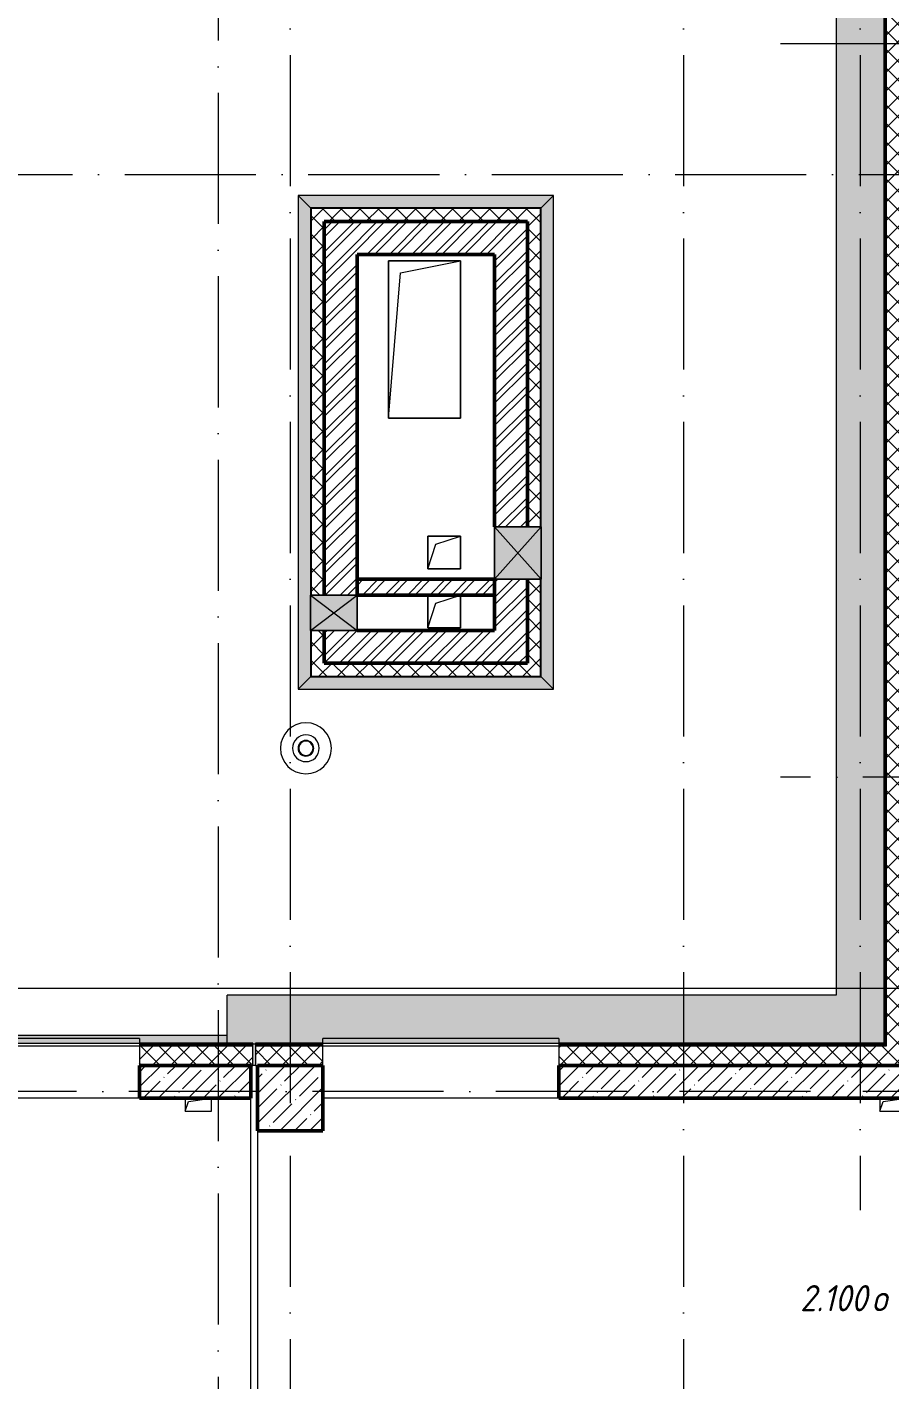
# Model space of a CAD drawing. Header units: millimetres. Extents: x -537608 to 253996, y -217170 to 186033.
# Drawn here: x -141155 to -134571, y 20003 to 30330 of the extents above; entities that cross this region are included whole.
import ezdxf

# ---------------------------------------------------------------- set-up
doc = ezdxf.new("R2010")
doc.units = ezdxf.units.MM
doc.linetypes.add('50_200_ШТРИХ_1Т_ш5_п1_п1_', pattern=[1400, 1000, -200, 0, -200])
for name, color, linetype, lineweight in [('A-DETL-GENF-OTLN', 7, 'Continuous', 9), ('A-FLOR-____-OTLN', 7, 'Continuous', 9), ('A-GENM-____-OTLN', 7, 'Continuous', 9), ('A-GLAZ-____-IDEN', 7, 'Continuous', 9), ('A-GLAZ-____-OTLN', 7, 'Continuous', 9), ('A-WALL-____-MCUT-1', 7, 'Continuous', 9), ('A-WALL-____-MCUT-2', 7, 'Continuous', 50), ('A-WALL-____-OTLN', 7, 'Continuous', 9), ('A-WALL-____-PATT-1', 7, 'Continuous', 9), ('A-WALL-FNSH-MCUT-1', 7, 'Continuous', 9), ('S-COLS-____-MCUT', 7, 'Continuous', 50), ('S-COLS-____-OTLN', 7, 'Continuous', 9), ('S-GRID-____-OTLN-1', 7, '50_200_ШТРИХ_1Т_ш5_п1_п1_', 9)]:
    doc.layers.add(name, color=color, linetype=linetype, lineweight=lineweight)
doc.layers.add('A-GLAZ-____-OTLN-1', color=7, linetype='Continuous', lineweight=9, true_color=0xc0c0c0)
doc.layers.add('G-____-____-SYMB-1', color=9, linetype='Continuous', lineweight=9, true_color=0x808080)
doc.styles.add('ISOCPEUR_I_11', font='isocpeui.ttf', dxfattribs={"width": 0.9, "height": 200})
pattern_1 = [(45, (-184647.67, -45376.49), (-70.71068, 70.71068), []), (135, (-184647.67, -45376.49), (-70.71068, -70.71068), [])]
pattern_2 = [(45, (-184647.67, -45376.5), (-114.04925, 114.04925), []), (45, (-184533.62, -45376.5), (-114.04925, 114.04925), [201.612, -40.322, 3.353, -36.97])]
pattern_3 = [(45, (-184647.67, -45376.49), (-85.53659, 85.53659), []), (45, (-184590.65, -45376.49), (-85.53659, 85.53659), [])]

# ---------------------------------------------------------------- blocks, each defined once
blk = doc.blocks.new('BSC_Колонна _Прямоугольная - 500х500-V149-АР1_План отверстий 2 этажа в осях 1-64_Ю-ЯЯ')
at = {"layer": 'S-COLS-____-OTLN'}
h = blk.add_hatch(dxfattribs=at)
h.set_pattern_fill('FP_163', color=256, style=0, pattern_type=2)
h.set_pattern_definition([(45, (-45500, -67531.04), (-114.04925, 114.04925), []), (45, (-45385.95, -67531.04), (-114.04925, 114.04925), [201.613, -40.323, 3.353, -36.97])])
h.paths.add_polyline_path([(-250, -250), (250, -250), (250, 250), (-250, 250), (-250, 187)], flags=0)
at = {"layer": 'S-COLS-____-MCUT'}
for p, q in [((250, 250), (-250, 250)), ((-250, 250), (-250, -250)), ((250, -250), (250, 250)), ((-250, -250), (250, -250))]:
    blk.add_line(p, q, dxfattribs=at)
blk = doc.blocks.new('Отлив_СКБ - Отлив витража_СФТК-31884011-АР1_План отверстий 2 этажа в осях 1-64_Ю-ЯЯ')
at = {"layer": 'A-GLAZ-____-OTLN-1'}
for points in [[(1800, 2), (1800, 37), (0, 37), (0, 2), (1715, 2)], [(1715, 0), (1800, 0), (1800, 2), (0, 2), (0, 0)]]:
    blk.add_hatch(color=256, dxfattribs=at).paths.add_polyline_path(points, flags=0)
at = {"layer": 'A-GLAZ-____-OTLN'}
for p, q in [((0, 3), (0, 37)), ((1800, 37), (0, 37)), ((0, 2), (1800, 2)), ((1800, 37), (1800, 3)), ((1800, 0), (0, 0))]:
    blk.add_line(p, q, dxfattribs=at)
blk = doc.blocks.new('Кровельный аэратор - 143_Кровельный аэратор-15605992-АР1_План отверстий 2 этажа в осях 1-64_Ю-ЯЯ')
at = {"layer": 'A-GENM-____-OTLN'}
for radius, start, end in [(195, 360, 180), (195, 180, 360), (102, 360, 180), (102, 180, 360), (60, 360, 180), (60, 180, 360), (55, 360, 180), (55, 180, 360)]:
    blk.add_arc((0, 0), radius, start, end, dxfattribs=at)
blk = doc.blocks.new('Отлив_СКБ1 - Отлив_ТШ 50-30087073-АР1_План отверстий 2 этажа в осях 1-64_Ю-ЯЯ')
at = {"layer": 'A-GLAZ-____-OTLN-1'}
for points in [[(4965, 0), (4965, -2), (4985, -2), (4985, 0)], [(4965, -2), (4965, -165), (4985, -165), (4985, -2)], [(4965, -165), (4965, -170), (4450, -170), (4450, -204), (2650, -204), (2650, -170), (170, -170), (535, -535), (5180, -535), (5180, -170), (4985, -170), (4985, -165)]]:
    blk.add_hatch(color=256, dxfattribs=at).paths.add_polyline_path(points, flags=0)
at = {"layer": 'A-GLAZ-____-OTLN'}
for p, q in [((4965, 0), (4985, 0)), ((4985, -2), (4965, -2)), ((4985, -165), (4965, -165)), ((4985, -165), (4965, -165)), ((5180, -170), (5180, -535)), ((535, -535), (5180, -535))]:
    blk.add_line(p, q, dxfattribs=at)
blk = doc.blocks.new('Отлив_СКБ1 - Отлив_ТШ 50-30087418-АР1_План отверстий 2 этажа в осях 1-64_Ю-ЯЯ')
at = {"layer": 'A-GLAZ-____-OTLN-1'}
h = blk.add_hatch(color=256, dxfattribs=at)
h.paths.add_polyline_path([(17305, -170), (33, -170), (33, -535), (16940, -535), (17192, -283)], flags=0)
h.paths.add_polyline_path([(11, -283), (11, -170), (0, -170), (0, -535), (11, -535)], flags=0)
at = {"layer": 'A-GLAZ-____-OTLN'}
blk.add_line((33, -535), (16940, -535), dxfattribs=at)
blk = doc.blocks.new('AR_Отверстие прямоугольное _в плите_ - AR_Отверстие прямоугольное _в плите_-V171-АР1_План отверстий 2 этажа в осях 1-64_Ю-ЯЯ')
at = {"layer": 'A-GENM-____-OTLN'}
for p, q in [((-100, 50), (-100, -50)), ((-100, -50), (-75, 25)), ((-75, 25), (100, 50)), ((100, -50), (100, 50)), ((-100, -50), (100, -50))]:
    blk.add_line(p, q, dxfattribs=at)
blk = doc.blocks.new('AR_Отверстие прямоугольное _в плите_ - AR_Отверстие прямоугольное _в плите_-30510712-АР1_План отверстий 2 этажа в осях 1-64_Ю-ЯЯ')
at = {"layer": 'A-GENM-____-OTLN'}
for p, q in [((-100, 50), (-100, -50)), ((-100, -50), (-75, 25)), ((-75, 25), (100, 50)), ((-100, -50), (100, -50))]:
    blk.add_line(p, q, dxfattribs=at)
blk = doc.blocks.new('AR_Отверстие прямоугольное _в плите_ - AR_Отверстие прямоугольное _в плите_-V184-АР1_План отверстий 2 этажа в осях 1-64_Ю-ЯЯ')
at = {"layer": 'A-GENM-____-OTLN'}
for p, q in [((-125, 125), (-125, -125)), ((-63, 63), (125, 125)), ((125, -125), (125, 125)), ((-125, -125), (-63, 63)), ((-125, -125), (125, -125))]:
    blk.add_line(p, q, dxfattribs=at)
blk = doc.blocks.new('AR_Отверстие прямоугольное _в плите_ - AR_Отверстие прямоугольное _в плите_-V186-АР1_План отверстий 2 этажа в осях 1-64_Ю-ЯЯ')
at = {"layer": 'A-GENM-____-OTLN'}
for p, q in [((125, 125), (-125, 125)), ((-125, 125), (-125, -125)), ((-63, 63), (125, 125)), ((125, -125), (125, 125)), ((-125, -125), (-63, 63)), ((-125, -125), (125, -125))]:
    blk.add_line(p, q, dxfattribs=at)
blk = doc.blocks.new('AR_Отверстие прямоугольное _в плите_ - AR_Отверстие прямоугольное _в плите_-30602876-АР1_План отверстий 2 этажа в осях 1-64_Ю-ЯЯ')
at = {"layer": 'A-GENM-____-OTLN'}
for p, q in [((275, 600), (-275, 600)), ((-275, 600), (-275, -600)), ((-183, 508), (275, 600)), ((275, -600), (275, 600)), ((-275, -600), (-183, 508)), ((-275, -600), (275, -600))]:
    blk.add_line(p, q, dxfattribs=at)
blk = doc.blocks.new('AR_Отверстие прямоугольное _в стене__БезПР - AR_Отверстие прямоугольное _в стене__БезПР-31944103-АР1_План отверстий 2 этажа в осях 1-64_Ю-ЯЯ')
at = {"layer": 'A-GLAZ-____-OTLN'}
blk.add_hatch(color=256, dxfattribs=at).paths.add_polyline_path([(-135, 230), (-135, -125), (135, -125), (135, 230)], flags=0)
at = {"layer": 'A-DETL-GENF-OTLN'}
for p, q in [((-135, -125), (-135, 230)), ((-135, 230), (135, 230)), ((135, 230), (-135, -125)), ((-135, 230), (135, -125)), ((135, 230), (-135, 230)), ((-135, 230), (-135, -125)), ((135, 230), (135, -125)), ((135, -125), (135, 230)), ((135, -125), (-135, -125)), ((-135, -125), (135, -125))]:
    blk.add_line(p, q, dxfattribs=at)
blk = doc.blocks.new('AR_Отверстие прямоугольное _в стене_ - AR_Отверстие прямоугольное _в стене__ОВ-32491768-АР1_План отверстий 2 этажа в осях 1-64_Ю-ЯЯ')
at = {"layer": 'A-GLAZ-____-OTLN'}
blk.add_hatch(color=256, dxfattribs=at).paths.add_polyline_path([(200, 230), (-200, 230), (-200, -125), (200, -125)], flags=0)
at = {"layer": 'A-DETL-GENF-OTLN'}
for p, q in [((-200, -125), (-200, 230)), ((-200, 230), (200, 230)), ((200, 230), (-200, -125)), ((-200, 230), (200, -125)), ((200, 230), (-200, 230)), ((-200, 230), (-200, -125)), ((200, 230), (200, -125)), ((200, -125), (200, 230)), ((200, -125), (-200, -125)), ((-200, -125), (200, -125))]:
    blk.add_line(p, q, dxfattribs=at)
blk = doc.blocks.new('Отлив_СКБ1 - Отлив_Шахты-32492919-АР1_План отверстий 2 этажа в осях 1-64_Ю-ЯЯ')
at = {"layer": 'A-GLAZ-____-OTLN-1'}
blk.add_hatch(color=256, dxfattribs=at).paths.add_polyline_path([(1653, 103), (1749, 199), (-199, 199), (-103, 103), (-103, 105), (1653, 105)], flags=0)
at = {"layer": 'A-GLAZ-____-OTLN'}
for p, q in [((-103, 103), (-199, 199)), ((1749, 199), (-199, 199)), ((1749, 199), (1653, 103))]:
    blk.add_line(p, q, dxfattribs=at)
blk = doc.blocks.new('Отлив_СКБ1 - Отлив_Шахты-32489101-АР1_План отверстий 2 этажа в осях 1-64_Ю-ЯЯ')
at = {"layer": 'A-GLAZ-____-OTLN-1'}
blk.add_hatch(color=256, dxfattribs=at).paths.add_polyline_path([(3569, 199), (-199, 199), (-103, 103), (-103, 105), (3473, 105), (3473, 103), (3475, 105)], flags=0)
at = {"layer": 'A-GLAZ-____-OTLN'}
for p, q in [((-103, 103), (-199, 199)), ((3569, 199), (-199, 199)), ((3569, 199), (3473, 103))]:
    blk.add_line(p, q, dxfattribs=at)
blk = doc.blocks.new('Отлив_СКБ1 - Отлив_Фасады на кровле-32719942-АР1_План отверстий 2 этажа в осях 1-64_Ю-ЯЯ')
at = {"layer": 'A-GLAZ-____-OTLN-1'}
blk.add_hatch(color=256, dxfattribs=at).paths.add_polyline_path([(18850, 170), (18850, 204), (20650, 204), (20650, 170), (21320, 170), (21320, 228), (228, 228), (170, 170), (2850, 170), (2850, 204), (4650, 204), (4650, 170), (6050, 170), (6050, 204), (7850, 204), (7850, 170), (9250, 170), (9250, 204), (11050, 204), (11050, 170), (12450, 170), (12450, 204), (14250, 204), (14250, 170), (15650, 170), (15650, 204), (17450, 204), (17450, 170), (18705, 170)], flags=0)
at = {"layer": 'A-GLAZ-____-OTLN'}
blk.add_line((21320, 228), (228, 228), dxfattribs=at)

msp = doc.modelspace()

# ---------------------------------------------------------------- hatches: boundary and pattern name
at = {"layer": 'A-WALL-____-PATT-1'}
h = msp.add_hatch(dxfattribs=at)
h.set_pattern_fill('FP_1', color=256, style=0, pattern_type=2)
h.set_pattern_definition(pattern_1)
h.paths.add_polyline_path([(-134597.6725, 22404.5485), (-134447.6725, 22404.5485), (-134447.6725, 40534.5485), (-134597.6725, 40534.5485), (-134597.6725, 22554.5485)], flags=0)
h = msp.add_hatch(dxfattribs=at)
h.set_pattern_fill('FP_1', color=256, style=0, pattern_type=2)
h.set_pattern_definition(pattern_1)
h.paths.add_polyline_path([(-137337.6725, 28844.5485), (-137237.6725, 28844.5485), (-137237.6725, 28944.5485), (-138987.6725, 28944.5485), (-138987.6725, 28844.5485), (-137824.0859, 28844.5485)], flags=0)
h = msp.add_hatch(dxfattribs=at)
h.set_pattern_fill('FP_1', color=256, style=0, pattern_type=2)
h.set_pattern_definition(pattern_1)
h.paths.add_polyline_path([(-138887.6725, 25474.5485), (-138887.6725, 25724.5485), (-138987.6725, 25724.5485), (-138987.6725, 25474.5485)], flags=0)
h.paths.add_polyline_path([(-138987.6725, 25994.5485), (-138887.6725, 25994.5485), (-138887.6725, 28844.5485), (-138987.6725, 28844.5485), (-138987.6725, 26377.8095)], flags=0)
h = msp.add_hatch(dxfattribs=at)
h.set_pattern_fill('FP_3', color=256, style=0, pattern_type=2)
h.set_pattern_definition(pattern_3)
h.paths.add_polyline_path([(-138707.8363, 28594.5485), (-137337.6725, 28594.5485), (-137337.6725, 28844.5485), (-138887.6725, 28844.5485), (-138887.6725, 28594.5485)], flags=0)
h = msp.add_hatch(dxfattribs=at)
h.set_pattern_fill('FP_1', color=256, style=0, pattern_type=2)
h.set_pattern_definition(pattern_1)
h.paths.add_polyline_path([(-137337.6725, 25374.5485), (-137237.6725, 25374.5485), (-137237.6725, 26114.5485), (-137337.6725, 26114.5485), (-137337.6725, 25474.5485)], flags=0)
h.paths.add_polyline_path([(-137237.6725, 26514.5485), (-137237.6725, 28844.5485), (-137337.6725, 28844.5485), (-137337.6725, 26514.5485), (-137273.0763, 26514.5485)], flags=0)
h = msp.add_hatch(dxfattribs=at)
h.set_pattern_fill('FP_3', color=256, style=0, pattern_type=2)
h.set_pattern_definition(pattern_3)
h.paths.add_polyline_path([(-138707.8363, 25994.5485), (-138637.6725, 25994.5485), (-138637.6725, 28594.5485), (-138887.6725, 28594.5485), (-138887.6725, 25994.5485)], flags=0)
h = msp.add_hatch(dxfattribs=at)
h.set_pattern_fill('FP_3', color=256, style=0, pattern_type=2)
h.set_pattern_definition(pattern_3)
h.paths.add_polyline_path([(-137382.2108, 25474.5485), (-137337.6725, 25474.5485), (-137337.6725, 26114.5485), (-137587.6725, 26114.5485), (-137587.6725, 25474.5485)], flags=0)
h.paths.add_polyline_path([(-137587.6725, 26514.5485), (-137337.6725, 26514.5485), (-137337.6725, 28594.5485), (-137587.6725, 28594.5485), (-137587.6725, 27992.2219)], flags=0)
h = msp.add_hatch(dxfattribs=at)
h.set_pattern_fill('FP_3', color=256, style=0, pattern_type=2)
h.set_pattern_definition(pattern_3)
h.paths.add_polyline_path([(-137587.6725, 25994.5485), (-137587.6725, 26114.5485), (-138637.6725, 26114.5485), (-138637.6725, 25994.5485), (-137824.0859, 25994.5485)], flags=0)
h = msp.add_hatch(dxfattribs=at)
h.set_pattern_fill('FP_3', color=256, style=0, pattern_type=2)
h.set_pattern_definition(pattern_3)
h.paths.add_polyline_path([(-138707.8363, 25474.5485), (-137587.6725, 25474.5485), (-137587.6725, 25724.5485), (-138887.6725, 25724.5485), (-138887.6725, 25474.5485)], flags=0)
h = msp.add_hatch(dxfattribs=at)
h.set_pattern_fill('FP_1', color=256, style=0, pattern_type=2)
h.set_pattern_definition(pattern_1)
h.paths.add_polyline_path([(-137824.0859, 25374.5485), (-137337.6725, 25374.5485), (-137337.6725, 25474.5485), (-138987.6725, 25474.5485), (-138987.6725, 25374.5485), (-138707.8363, 25374.5485)], flags=0)
h = msp.add_hatch(dxfattribs=at)
h.set_pattern_fill('FP_1', color=256, style=0, pattern_type=2)
h.set_pattern_definition(pattern_1)
h.paths.add_polyline_path([(-139447.6725, 22404.5485), (-139432.6725, 22404.5485), (-139432.6725, 22554.5485), (-140297.6725, 22554.5485), (-140297.6725, 22404.5485), (-139591.5866, 22404.5485)], flags=0)
h.paths.add_polyline_path([(-143126.5879, 22404.5485), (-142097.6725, 22404.5485), (-142097.6725, 22554.5485), (-143497.6725, 22554.5485), (-143497.6725, 22410.5485), (-143422.6725, 22410.5485), (-143422.6725, 22404.5485)], flags=0)
h.paths.add_polyline_path([(-145397.6725, 22404.5485), (-145372.6725, 22404.5485), (-145372.6725, 22410.5485), (-145297.6725, 22410.5485), (-145297.6725, 22554.5485), (-146697.6725, 22554.5485), (-146697.6725, 22410.5485), (-146622.6725, 22410.5485), (-146622.6725, 22404.5485), (-145777.8389, 22404.5485)], flags=0)
h.paths.add_polyline_path([(-149312.8403, 22404.5485), (-148572.6725, 22404.5485), (-148572.6725, 22410.5485), (-148497.6725, 22410.5485), (-148497.6725, 22554.5485), (-149897.6725, 22554.5485), (-149897.6725, 22410.5485), (-149822.6725, 22410.5485), (-149822.6725, 22404.5485)], flags=0)
h.paths.add_polyline_path([(-151772.6725, 22404.5485), (-151772.6725, 22410.5485), (-151697.6725, 22410.5485), (-151697.6725, 22554.5485), (-153097.6725, 22554.5485), (-153097.6725, 22410.5485), (-153022.6725, 22410.5485), (-153022.6725, 22404.5485), (-151964.0913, 22404.5485)], flags=0)
h.paths.add_polyline_path([(-154972.6725, 22404.5485), (-154972.6725, 22410.5485), (-154897.6725, 22410.5485), (-154897.6725, 22554.5485), (-156297.6725, 22554.5485), (-156297.6725, 22410.5485), (-156222.6725, 22410.5485), (-156222.6725, 22404.5485), (-155397.6725, 22404.5485)], flags=0)
h.paths.add_polyline_path([(-158172.6725, 22404.5485), (-158172.6725, 22410.5485), (-158097.6725, 22410.5485), (-158097.6725, 22554.5485), (-160947.6725, 22554.5485), (-160947.6725, 22404.5485), (-159917.8443, 22404.5485)], flags=0)
h = msp.add_hatch(dxfattribs=at)
h.set_pattern_fill('FP_1', color=256, style=0, pattern_type=2)
h.set_pattern_definition(pattern_1)
h.paths.add_polyline_path([(-135172.8349, 22404.5485), (-134597.6725, 22404.5485), (-134597.6725, 22554.5485), (-137097.6725, 22554.5485), (-137097.6725, 22404.5485)], flags=0)
h.paths.add_polyline_path([(-139149.7114, 22404.5485), (-138897.6725, 22404.5485), (-138897.6725, 22554.5485), (-139412.6725, 22554.5485), (-139412.6725, 22404.5485), (-139370.649, 22404.5485)], flags=0)
h = msp.add_hatch(dxfattribs=at)
h.set_pattern_fill('FP_13', color=256, style=0, pattern_type=2)
h.set_pattern_definition(pattern_2)
h.paths.add_polyline_path([(-139591.5866, 22154.5485), (-139447.6725, 22154.5485), (-139447.6725, 22404.5485), (-140297.6725, 22404.5485), (-140297.6725, 22154.5485)], flags=0)
h = msp.add_hatch(dxfattribs=at)
h.set_pattern_fill('FP_13', color=256, style=0, pattern_type=2)
h.set_pattern_definition(pattern_2)
h.paths.add_polyline_path([(-134447.6725, 22154.5485), (-134447.6725, 22404.5485), (-137097.6725, 22404.5485), (-137097.6725, 22154.5485), (-135172.8349, 22154.5485)], flags=0)

# ---------------------------------------------------------------- linework, layer by layer
at = {"layer": 'A-FLOR-____-OTLN'}
for p, q in [((-138397.6725, 28544.5485), (-137847.6725, 28544.5485)), ((-138397.6725, 27344.5485), (-138397.6725, 28544.5485)), ((-137847.6725, 28544.5485), (-137847.6725, 27344.5485)), ((-137847.6725, 27344.5485), (-138397.6725, 27344.5485)), ((-138097.6725, 26444.5485), (-137847.6725, 26444.5485)), ((-138097.6725, 26194.5485), (-138097.6725, 26444.5485)), ((-137847.6725, 26444.5485), (-137847.6725, 26194.5485)), ((-137847.6725, 26194.5485), (-138097.6725, 26194.5485)), ((-138097.6725, 25744.5485), (-138097.6725, 25994.5485)), ((-137847.6725, 25994.5485), (-137847.6725, 25744.5485)), ((-137847.6725, 25744.5485), (-138097.6725, 25744.5485)), ((-139447.6725, 17804.5485), (-139447.6725, 22154.5485)), ((-139397.6725, 21904.5485), (-139397.6725, 17804.5485))]:
    msp.add_line(p, q, dxfattribs=at)
at = {"layer": 'A-WALL-____-MCUT-1'}
for p, q in [((-134609.6725, 40554.5485), (-134609.6725, 22566.5485)), ((-134603.6725, 40554.5485), (-134603.6725, 22560.5485)), ((-138990.6725, 28949.5485), (-138992.6725, 28949.5485)), ((-138992.6725, 28949.5485), (-138992.6725, 28947.5485)), ((-137232.6725, 28947.5485), (-138992.6725, 28947.5485)), ((-138990.6725, 28944.5485), (-138992.6725, 28944.5485)), ((-138990.6725, 28949.5485), (-138990.6725, 25994.5485)), ((-137237.6725, 28944.5485), (-138987.6725, 28944.5485)), ((-138987.6725, 28944.5485), (-138987.6725, 25994.5485)), ((-137237.6725, 26514.5485), (-137237.6725, 28944.5485)), ((-137232.6725, 28949.5485), (-137234.6725, 28949.5485)), ((-137234.6725, 26514.5485), (-137234.6725, 28949.5485)), ((-137232.6725, 28944.5485), (-137234.6725, 28944.5485)), ((-137232.6725, 28947.5485), (-137232.6725, 28949.5485)), ((-137237.6725, 25374.5485), (-137237.6725, 26114.5485)), ((-137234.6725, 25369.5485), (-137234.6725, 26114.5485)), ((-138990.6725, 25724.5485), (-138990.6725, 25369.5485)), ((-138987.6725, 25724.5485), (-138987.6725, 25374.5485)), ((-138992.6725, 25374.5485), (-138990.6725, 25374.5485)), ((-138992.6725, 25371.5485), (-137232.6725, 25371.5485)), ((-138992.6725, 25371.5485), (-138992.6725, 25369.5485)), ((-138992.6725, 25369.5485), (-138990.6725, 25369.5485)), ((-138987.6725, 25374.5485), (-137237.6725, 25374.5485)), ((-137237.6725, 25371.5485), (-137237.6725, 25369.5485)), ((-137234.6725, 25369.5485), (-137232.6725, 25369.5485)), ((-137232.6725, 25369.5485), (-137232.6725, 25371.5485)), ((-139432.6725, 22566.5485), (-140297.6725, 22566.5485)), ((-139432.6725, 22560.5485), (-140297.6725, 22560.5485)), ((-140297.6725, 22554.5485), (-140297.6725, 22404.5485)), ((-139432.6725, 22404.5485), (-139432.6725, 22554.5485)), ((-138897.6725, 22566.5485), (-139412.6725, 22566.5485)), ((-138897.6725, 22560.5485), (-139412.6725, 22560.5485)), ((-139412.6725, 22554.5485), (-139412.6725, 22404.5485)), ((-138897.6725, 22404.5485), (-138897.6725, 22554.5485)), ((-134609.6725, 22566.5485), (-137097.6725, 22566.5485)), ((-134603.6725, 22560.5485), (-137097.6725, 22560.5485)), ((-137097.6725, 22554.5485), (-137097.6725, 22554.5485)), ((-137097.6725, 22554.5485), (-137097.6725, 22404.5485)), ((-139447.6725, 22404.5485), (-139432.6725, 22404.5485)), ((-139412.6725, 22404.5485), (-139397.6725, 22404.5485))]:
    msp.add_line(p, q, dxfattribs=at)
at = {"layer": 'A-WALL-____-MCUT-2'}
for p, q in [((-137337.6725, 28844.5485), (-138887.6725, 28844.5485)), ((-138887.6725, 25994.5485), (-138887.6725, 28844.5485)), ((-137337.6725, 28844.5485), (-137337.6725, 26514.5485)), ((-138637.6725, 28594.5485), (-137587.6725, 28594.5485)), ((-138637.6725, 28594.5485), (-138637.6725, 25994.5485)), ((-137587.6725, 28594.5485), (-137587.6725, 26514.5485)), ((-137587.6725, 26114.5485), (-138637.6725, 26114.5485)), ((-137587.6725, 25724.5485), (-137587.6725, 26114.5485)), ((-137337.6725, 25474.5485), (-137337.6725, 26114.5485)), ((-138637.6725, 25994.5485), (-137587.6725, 25994.5485)), ((-138887.6725, 25724.5485), (-138887.6725, 25474.5485)), ((-137587.6725, 25724.5485), (-138637.6725, 25724.5485)), ((-138887.6725, 25474.5485), (-137337.6725, 25474.5485)), ((-140297.6725, 22404.5485), (-139447.6725, 22404.5485)), ((-140297.6725, 22404.5485), (-140297.6725, 22154.5485)), ((-139447.6725, 22154.5485), (-139447.6725, 22404.5485)), ((-137097.6725, 22404.5485), (-134447.6725, 22404.5485)), ((-137097.6725, 22404.5485), (-137097.6725, 22154.5485)), ((-140297.6725, 22154.5485), (-139447.6725, 22154.5485)), ((-137097.6725, 22154.5485), (-134447.6725, 22154.5485))]:
    msp.add_line(p, q, dxfattribs=at)
at = {"layer": 'A-WALL-____-OTLN'}
for p, q in [((-142097.6725, 22554.5485), (-140297.6725, 22554.5485)), ((-138897.6725, 22554.5485), (-137097.6725, 22554.5485)), ((-140297.6725, 22154.5485), (-142097.6725, 22154.5485)), ((-137097.6725, 22154.5485), (-138897.6725, 22154.5485))]:
    msp.add_line(p, q, dxfattribs=at)
at = {"layer": 'A-WALL-FNSH-MCUT-1'}
for p, q in [((-134597.6725, 22554.5485), (-134597.6725, 40554.5485)), ((-134617.6725, 39917.5485), (-134617.6725, 22574.5485)), ((-138992.6725, 28947.5485), (-138992.6725, 25994.5485)), ((-137234.6725, 28949.5485), (-138990.6725, 28949.5485)), ((-137232.6725, 26514.5485), (-137232.6725, 28947.5485)), ((-137232.6725, 25371.5485), (-137232.6725, 26114.5485)), ((-138992.6725, 25724.5485), (-138992.6725, 25371.5485)), ((-138990.6725, 25369.5485), (-137234.6725, 25369.5485)), ((-139432.6725, 22574.5485), (-140297.6725, 22574.5485)), ((-140297.6725, 22574.5485), (-140297.6725, 22554.5485)), ((-140297.6725, 22554.5485), (-139432.6725, 22554.5485)), ((-139432.6725, 22554.5485), (-139432.6725, 22574.5485)), ((-138897.6725, 22574.5485), (-139412.6725, 22574.5485)), ((-139412.6725, 22574.5485), (-139412.6725, 22554.5485)), ((-139412.6725, 22554.5485), (-138897.6725, 22554.5485)), ((-138897.6725, 22554.5485), (-138897.6725, 22574.5485)), ((-134617.6725, 22574.5485), (-137097.6725, 22574.5485)), ((-137097.6725, 22574.5485), (-137097.6725, 22554.5485)), ((-137097.6725, 22554.5485), (-134597.6725, 22554.5485))]:
    msp.add_line(p, q, dxfattribs=at)
at = {"layer": 'G-____-____-SYMB-1'}
msp.add_line((-189458.2089, 22994.5485), (-79977.4815, 22994.5485), dxfattribs=at)
at = {"layer": 'S-GRID-____-OTLN-1'}
for p, q in [((-139147.6725, 45516.3579), (-139147.6725, 7690.8714)), ((-136147.6725, 45516.3579), (-136147.6725, 7515.0943)), ((-134797.6725, 45516.3579), (-134797.6725, 21298.9903)), ((-139697.6725, 45228.1003), (-139697.6725, 7515.0943)), ((-135405.6548, 30204.5485), (-80573.2659, 30204.5485)), ((-150210.2265, 29204.5485), (-80573.2659, 29204.5485)), ((-80573.2659, 24604.5485), (-135405.6548, 24604.5485)), ((-80573.2659, 22204.5485), (-189316.4427, 22204.5485))]:
    msp.add_line(p, q, dxfattribs=at)

# ---------------------------------------------------------------- block references
at = {"layer": 'A-GENM-____-OTLN'}
for name, p in [('AR_Отверстие прямоугольное _в плите_ - AR_Отверстие прямоугольное _в плите_-30602876-АР1_План отверстий 2 этажа в осях 1-64_Ю-ЯЯ', (-138122.6725, 27944.5485)), ('AR_Отверстие прямоугольное _в плите_ - AR_Отверстие прямоугольное _в плите_-V186-АР1_План отверстий 2 этажа в осях 1-64_Ю-ЯЯ', (-137972.6725, 26319.5485)), ('AR_Отверстие прямоугольное _в плите_ - AR_Отверстие прямоугольное _в плите_-V184-АР1_План отверстий 2 этажа в осях 1-64_Ю-ЯЯ', (-137972.6725, 25869.5485)), ('Кровельный аэратор - 143_Кровельный аэратор-15605992-АР1_План отверстий 2 этажа в осях 1-64_Ю-ЯЯ', (-139027.6725, 24824.5485)), ('AR_Отверстие прямоугольное _в плите_ - AR_Отверстие прямоугольное _в плите_-V171-АР1_План отверстий 2 этажа в осях 1-64_Ю-ЯЯ', (-139847.6725, 22104.5485)), ('AR_Отверстие прямоугольное _в плите_ - AR_Отверстие прямоугольное _в плите_-30510712-АР1_План отверстий 2 этажа в осях 1-64_Ю-ЯЯ', (-134547.6725, 22104.5485))]:
    msp.add_blockref(name, p, dxfattribs=at)
at = {"layer": 'A-GLAZ-____-OTLN'}
for name, p, rotation in [('Отлив_СКБ1 - Отлив_ТШ 50-30087418-АР1_План отверстий 2 этажа в осях 1-64_Ю-ЯЯ', (-134447.6725, 39879.5485), 269.999999999998), ('Отлив_СКБ1 - Отлив_Шахты-32489101-АР1_План отверстий 2 этажа в осях 1-64_Ю-ЯЯ', (-138887.6725, 25474.5485), 89.99999999999986), ('Отлив_СКБ1 - Отлив_Шахты-32489101-АР1_План отверстий 2 этажа в осях 1-64_Ю-ЯЯ', (-137337.6725, 28844.5485), 269.9999999999998), ('AR_Отверстие прямоугольное _в стене_ - AR_Отверстие прямоугольное _в стене__ОВ-32491768-АР1_План отверстий 2 этажа в осях 1-64_Ю-ЯЯ', (-137462.6725, 26314.5485), 270), ('AR_Отверстие прямоугольное _в стене__БезПР - AR_Отверстие прямоугольное _в стене__БезПР-31944103-АР1_План отверстий 2 этажа в осях 1-64_Ю-ЯЯ', (-138762.6725, 25859.5485), 90), ('Отлив_СКБ1 - Отлив_Шахты-32492919-АР1_План отверстий 2 этажа в осях 1-64_Ю-ЯЯ', (-137337.6725, 25474.5485), 180), ('Отлив_СКБ1 - Отлив_ТШ 50-30087073-АР1_План отверстий 2 этажа в осях 1-64_Ю-ЯЯ', (-134447.6725, 22404.5485), 180)]:
    msp.add_blockref(name, p, dxfattribs=dict(at, rotation=rotation))
for name, p in [('Отлив_СКБ1 - Отлив_Шахты-32492919-АР1_План отверстий 2 этажа в осях 1-64_Ю-ЯЯ', (-138887.6725, 28844.5485)), ('Отлив_СКБ1 - Отлив_Фасады на кровле-32719942-АР1_План отверстий 2 этажа в осях 1-64_Ю-ЯЯ', (-160947.6725, 22404.5485)), ('Отлив_СКБ - Отлив витража_СФТК-31884011-АР1_План отверстий 2 этажа в осях 1-64_Ю-ЯЯ', (-142097.6725, 22571.5485)), ('Отлив_СКБ - Отлив витража_СФТК-31884011-АР1_План отверстий 2 этажа в осях 1-64_Ю-ЯЯ', (-138897.6725, 22571.5485))]:
    msp.add_blockref(name, p, dxfattribs=at)
at = {"layer": 'S-COLS-____-OTLN'}
msp.add_blockref('BSC_Колонна _Прямоугольная - 500х500-V149-АР1_План отверстий 2 этажа в осях 1-64_Ю-ЯЯ', (-139147.6725, 22154.5485), dxfattribs=at)

# ---------------------------------------------------------------- texts
at = {"layer": 'A-GLAZ-____-IDEN', "char_height": 200, "attachment_point": 1, "style": 'ISOCPEUR_I_11'}
for s, insert, width in [('2.100', (-135256.9076, 20727.4124), 663.79725), ('\\fISOCPEUR|b0|i1|c204|p34|;\\W.9;о', (-134709.2201, 20727.4124), 158.734125)]:
    msp.add_mtext(s, dxfattribs=dict(at, insert=insert, width=width))

doc.saveas('drawing.dxf')
